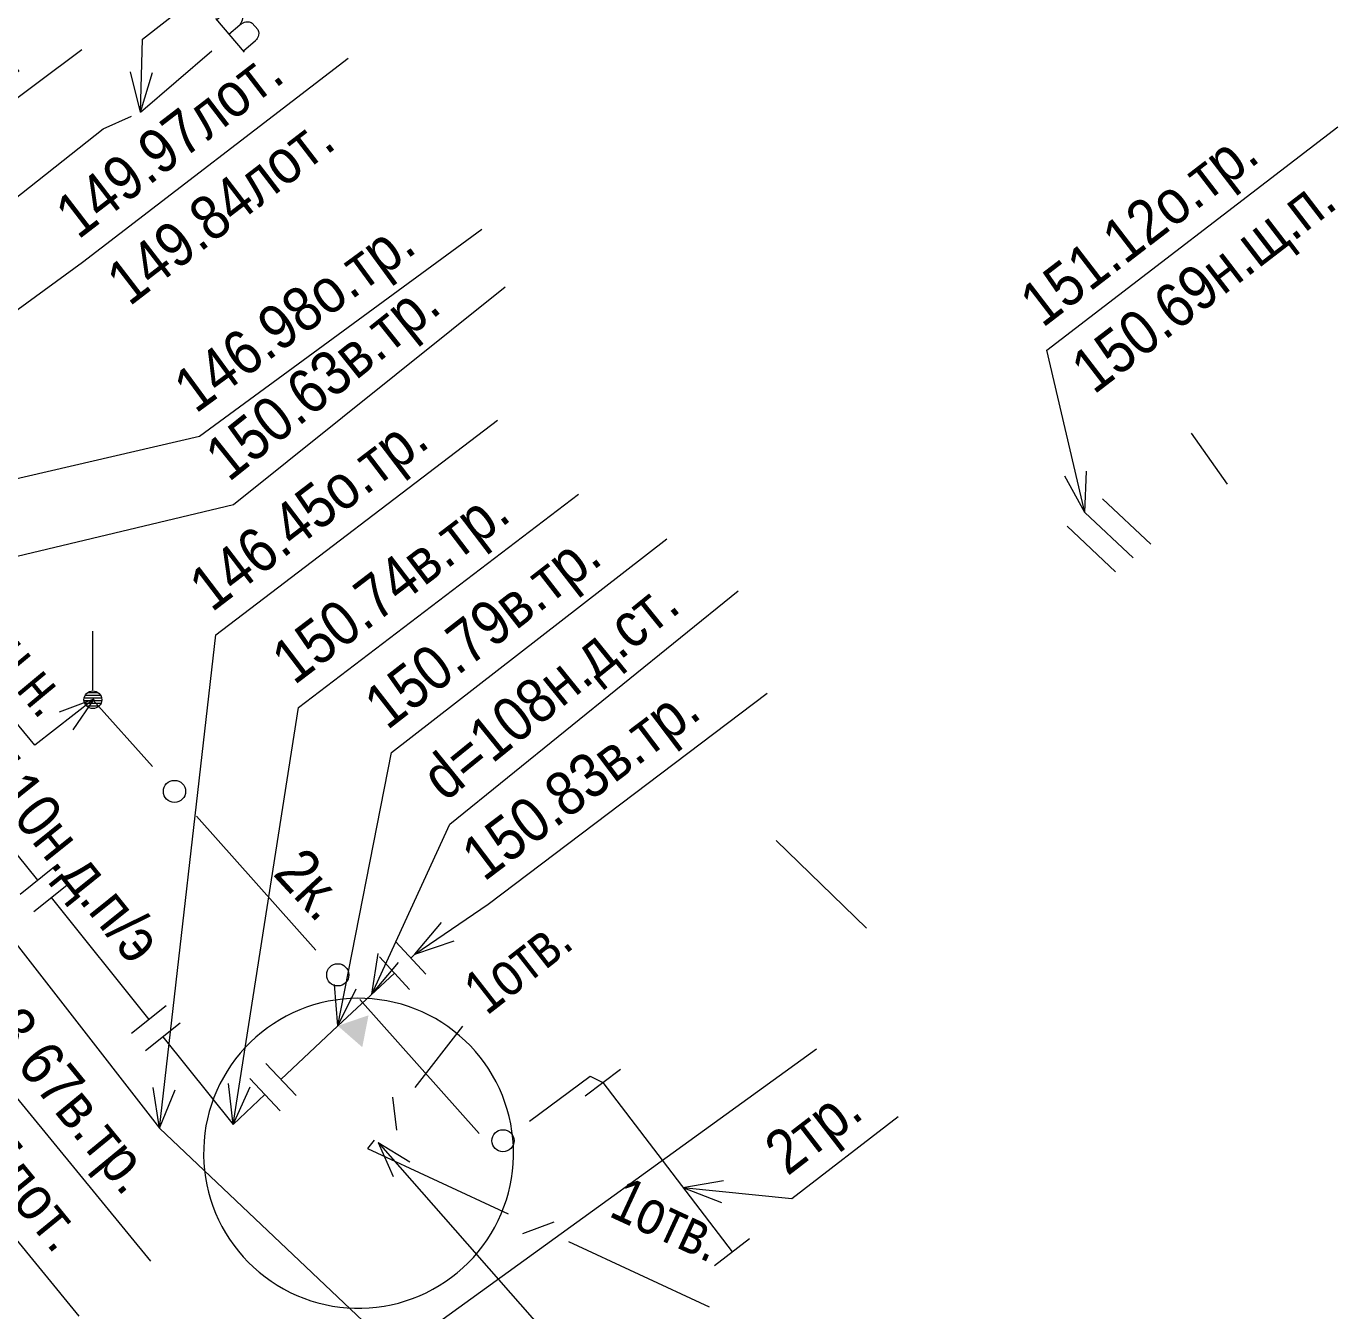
# Model space of a CAD drawing. Header units: metres. Extents: x 369 to 856, y 14070 to 14447.
# Drawn here: x 716.97 to 746.58, y 14301.73 to 14330.73 of the extents above; entities that cross this region are included whole.
import ezdxf
from ezdxf.enums import TextEntityAlignment as Align

# ---------------------------------------------------------------- set-up
doc = ezdxf.new("R2010")
doc.units = ezdxf.units.M
doc.header["$MEASUREMENT"] = 0
for name, color, linetype, lineweight in [('Водопровод', 7, 'Continuous', 25), ('Водосток', 7, 'Continuous', 25), ('Газопровод', 7, 'Continuous', 25), ('Кабели', 7, 'Continuous', 25), ('Кабель защиты', 7, 'Continuous', 25), ('Кабель связи', 7, 'Continuous', 25), ('Кабель электрический', 7, 'Continuous', 25), ('Канализация самотёчная', 7, 'Continuous', 25), ('Подземные коммуникации', 7, 'Continuous', 25), ('Теплосеть', 7, 'Continuous', 25)]:
    doc.layers.add(name, color=color, linetype=linetype, lineweight=lineweight)
doc.styles.add('Style-RUSSIAN_1251', font='RUSSIAN_1251.shx')
doc.styles.add('Style-RUSSIAN_1251 I 0.00000', font='RUSSIAN_1251.shx')

# ---------------------------------------------------------------- blocks, each defined once
blk = doc.blocks.new('msdElementTypeLineString_322')
at = {"layer": 'Кабели', "color": 252, "linetype": 'Continuous', "lineweight": 9}
for p, q in [((0.25, 10.382), (1.595, 8.872)), ((2.592, 7.752), (5.282, 4.731)), ((6.279, 3.611), (8.968, 0.591))]:
    blk.add_line(p, q, dxfattribs=at)
at = {"layer": 'Кабели', "color": 252, "linetype": 'Continuous', "lineweight": 9, "flags": 128}
blk.add_lwpolyline([(10.11, 0.871), (11.478, 1.885), (11.764, 1.742)], dxfattribs=at)
at = {"layer": 'Кабели', "color": 252, "linetype": 'Continuous', "lineweight": 9}
for centre in [(2.093, 8.312), (5.78, 4.171), (9.508, 0.425)]:
    blk.add_circle(centre, 0.25, dxfattribs=at)
blk = doc.blocks.new('msdElementTypeMultiLine_28')
at = {"layer": 'Кабели', "color": 252, "linetype": 'Continuous', "lineweight": 9}
blk.add_blockref('msdElementTypeLineString_322', (0, 0), dxfattribs=at)
blk = doc.blocks.new('UKAZD_6')
at = {"layer": 'Газопровод', "linetype": 'Continuous', "lineweight": 9}
blk.add_hatch(color=252, dxfattribs=at).paths.add_polyline_path([(0.636, -0.367), (0, 0), (0.636, 0.367)])
blk = doc.blocks.new('msdElementTypeLineString_458')
at = {"layer": 'Газопровод', "color": 252, "linetype": 'Continuous', "lineweight": 9}
for p, q in [((2.49, 1.663), (1.81, 2.396)), ((2.15, 2.03), (2.242, 2.115)), ((2.123, 1.323), (1.443, 2.056)), ((0.5, 0.5), (1.783, 1.69))]:
    blk.add_line(p, q, dxfattribs=at)
blk = doc.blocks.new('msdElementTypeMultiLine_156')
at = {"layer": 'Газопровод', "color": 252, "linetype": 'Continuous', "lineweight": 9}
blk.add_blockref('msdElementTypeLineString_458', (0, 0), dxfattribs=at)
blk = doc.blocks.new('msdElementTypeLineString_461')
at = {"layer": 'Газопровод', "color": 252, "linetype": 'Continuous', "lineweight": 9}
for p, q in [((46.762, 29.337), (48.968, 26.585)), ((48.578, 26.273), (49.358, 26.898)), ((48.891, 25.883), (49.671, 26.508)), ((49.281, 26.195), (51.487, 23.444)), ((51.097, 23.131), (51.877, 23.757)), ((51.409, 22.741), (52.19, 23.367)), ((54.468, 22.089), (55.75, 23.3)), ((54.812, 21.726), (54.125, 22.452)), ((54.448, 21.382), (53.762, 22.109))]:
    blk.add_line(p, q, dxfattribs=at)
at = {"layer": 'Газопровод', "color": 252, "linetype": 'Continuous', "lineweight": 9, "flags": 128}
blk.add_lwpolyline([(51.8, 23.054), (53.39, 21.07), (54.105, 21.746)], dxfattribs=at)
blk = doc.blocks.new('msdElementTypeMultiLine_158')
at = {"layer": 'Газопровод', "color": 252, "linetype": 'Continuous', "lineweight": 9}
blk.add_blockref('msdElementTypeLineString_461', (0, 0), dxfattribs=at)
blk = doc.blocks.new('msdElementTypeLineString_653')
at = {"layer": 'Кабель связи', "color": 252, "linetype": 'Continuous', "lineweight": 9}
for p, q in [((2.409, 3.024), (1.335, 1.642)), ((0.829, 1.421), (0.922, 0.677)), ((0.415, 0.457), (0.266, 0.265))]:
    blk.add_line(p, q, dxfattribs=at)
blk = doc.blocks.new('msdElementTypeMultiLine_317')
at = {"layer": 'Кабель связи', "color": 252, "linetype": 'Continuous', "lineweight": 9}
blk.add_blockref('msdElementTypeLineString_653', (0, 0), dxfattribs=at)
blk = doc.blocks.new('msdElementTypeLineString_687')
at = {"layer": 'Водопровод', "color": 252, "linetype": 'Continuous', "lineweight": 9}
for p, q in [((3.59, 2.738), (5.201, 4.121)), ((0.842, 0.377), (2.453, 1.76)), ((0.001, 0.001), (0.64, 0.287))]:
    blk.add_line(p, q, dxfattribs=at)
blk = doc.blocks.new('msdElementTypeLineString_688')
at = {"layer": 'Водопровод', "color": 252, "linetype": 'Continuous', "lineweight": 9}
for p, q in [((3.039, 2.991), (3.689, 2.234)), ((3.342, 2.639), (3.586, 2.848)), ((3.668, 2.259), (3.943, 2.495))]:
    blk.add_line(p, q, dxfattribs=at)
at = {"layer": 'Водопровод', "color": 252, "linetype": 'Continuous', "lineweight": 9, "flags": 128}
blk.add_lwpolyline([(3.063, 2.963), (3.305, 3.171), (3.331, 3.186), (3.382, 3.205), (3.436, 3.214), (3.459, 3.215), (3.484, 3.211), (3.511, 3.203), (3.541, 3.188), (3.553, 3.18), (3.629, 3.092), (3.639, 3.071), (3.649, 3.04), (3.651, 3.015), (3.651, 2.988), (3.644, 2.954), (3.629, 2.917), (3.613, 2.886), (3.586, 2.848), (3.617, 2.87), (3.645, 2.889), (3.692, 2.91), (3.725, 2.916), (3.759, 2.92), (3.802, 2.916), (3.841, 2.902), (3.869, 2.884), (3.993, 2.74), (4.002, 2.723), (4.011, 2.696), (4.014, 2.66), (4.009, 2.618), (4, 2.586), (3.978, 2.54), (3.962, 2.514), (3.943, 2.495)], dxfattribs=at)
blk = doc.blocks.new('msdElementTypeMultiLine_336')
at = {"layer": 'Водопровод', "color": 252, "linetype": 'Continuous', "lineweight": 9}
for name, p in [('msdElementTypeLineString_687', (0.5, 0.5)), ('msdElementTypeLineString_688', (0, 0))]:
    blk.add_blockref(name, p, dxfattribs=at)
blk = doc.blocks.new('msdElementTypeLineString_689')
at = {"layer": 'Водопровод', "color": 252, "linetype": 'Continuous', "lineweight": 9}
for p, q in [((13.516, 10.715), (25.857, 20.498)), ((0, 0), (12.341, 9.783))]:
    blk.add_line(p, q, dxfattribs=at)
blk = doc.blocks.new('msdElementTypeLineString_690')
at = {"layer": 'Водопровод', "color": 252, "linetype": 'Continuous', "lineweight": 9}
for p, q in [((12.957, 11.01), (13.576, 10.228)), ((13.245, 10.646), (13.497, 10.846)), ((13.556, 10.253), (13.84, 10.478))]:
    blk.add_line(p, q, dxfattribs=at)
at = {"layer": 'Водопровод', "color": 252, "linetype": 'Continuous', "lineweight": 9, "flags": 128}
blk.add_lwpolyline([(12.979, 10.981), (13.229, 11.179), (13.256, 11.193), (13.307, 11.21), (13.361, 11.217), (13.385, 11.217), (13.41, 11.213), (13.437, 11.203), (13.465, 11.188), (13.478, 11.178), (13.549, 11.087), (13.559, 11.066), (13.567, 11.035), (13.568, 11.01), (13.568, 10.983), (13.559, 10.95), (13.543, 10.913), (13.526, 10.883), (13.497, 10.846), (13.529, 10.867), (13.558, 10.884), (13.605, 10.903), (13.639, 10.908), (13.673, 10.911), (13.716, 10.905), (13.754, 10.89), (13.781, 10.871), (13.899, 10.721), (13.908, 10.704), (13.915, 10.677), (13.918, 10.641), (13.91, 10.599), (13.9, 10.567), (13.876, 10.522), (13.86, 10.497), (13.84, 10.478)], dxfattribs=at)
blk = doc.blocks.new('msdElementTypeMultiLine_337')
at = {"layer": 'Водопровод', "color": 252, "linetype": 'Continuous', "lineweight": 9}
for name, p in [('msdElementTypeLineString_689', (0.5, 0.5)), ('msdElementTypeLineString_690', (0, 0))]:
    blk.add_blockref(name, p, dxfattribs=at)
blk = doc.blocks.new('msdElementTypeLineString_846')
at = {"layer": 'Кабели', "color": 252, "linetype": 'Continuous', "lineweight": 9}
for p, q in [((1.102, 5.024), (1.898, 5.63)), ((4.018, 1.197), (4.814, 1.803))]:
    blk.add_line(p, q, dxfattribs=at)
blk = doc.blocks.new('msdElementTypeMultiLine_452')
at = {"layer": 'Кабели', "color": 252, "linetype": 'Continuous', "lineweight": 9, "flags": 128}
blk.add_lwpolyline([(1.5, 5.327), (4.416, 1.5)], dxfattribs=at)
at = {"layer": 'Кабели', "color": 252, "linetype": 'Continuous', "lineweight": 9}
blk.add_blockref('msdElementTypeLineString_846', (0, 0), dxfattribs=at)
blk = doc.blocks.new('msdElementTypeLineString_881')
at = {"layer": 'Теплосеть', "color": 252, "linetype": 'Continuous', "lineweight": 9}
blk.add_line((1.144, 0.05), (0.051, 1.078), dxfattribs=at)
blk = doc.blocks.new('msdElementTypeMultiLine_477')
at = {"layer": 'Теплосеть', "color": 252, "linetype": 'Continuous', "lineweight": 9, "flags": 128}
for points in [[(1.892, 0.624), (0.799, 1.651)], [(1.094, 0.001), (0, 1.029)]]:
    blk.add_lwpolyline(points, dxfattribs=at)
at = {"layer": 'Теплосеть', "color": 252, "linetype": 'Continuous', "lineweight": 9}
blk.add_blockref('msdElementTypeLineString_881', (0.349, 0.262), dxfattribs=at)
blk = doc.blocks.new('msdElementTypeMultiLine_500')
at = {"layer": 'Кабели', "color": 252, "linetype": 'Continuous', "lineweight": 9, "flags": 128}
blk.add_lwpolyline([(1.5, 41.041), (3.513, 37.696), (6.987, 32.896), (13.928, 23.953), (17.433, 19.455), (24.096, 10.898), (29.263, 6.002), (34.272, 1.5)], dxfattribs=at)
blk = doc.blocks.new('msdElementTypeMultiLine_531')
at = {"layer": 'Канализация самотёчная', "color": 252, "linetype": 'Continuous', "lineweight": 9, "flags": 128}
blk.add_lwpolyline([(0.001, 1.985), (2.043, 0)], dxfattribs=at)
blk = doc.blocks.new('msdElementTypeMultiLine_533')
at = {"layer": 'Канализация самотёчная', "color": 252, "linetype": 'Continuous', "lineweight": 9, "flags": 128}
blk.add_lwpolyline([(0.816, 0), (0.001, 1.154)], dxfattribs=at)
blk = doc.blocks.new('msdElementTypeLineString_1003')
at = {"layer": 'Кабель связи', "color": 252, "linetype": 'Continuous', "lineweight": 9}
for p, q in [((0.266, 3.837), (3.442, 2.366)), ((3.771, 1.922), (4.475, 2.18)), ((4.803, 1.736), (7.979, 0.265))]:
    blk.add_line(p, q, dxfattribs=at)
blk = doc.blocks.new('msdElementTypeMultiLine_572')
at = {"layer": 'Кабель связи', "color": 252, "linetype": 'Continuous', "lineweight": 9}
blk.add_blockref('msdElementTypeLineString_1003', (0, 0), dxfattribs=at)
blk = doc.blocks.new('msdElementTypeLineString_1013')
at = {"layer": 'Канализация самотёчная', "color": 252, "linetype": 'Continuous', "lineweight": 9}
for p, q in [((9.995, 7.231), (18.775, 13.583)), ((0.001, 0), (8.78, 6.352))]:
    blk.add_line(p, q, dxfattribs=at)
blk = doc.blocks.new('msdElementTypeLineString_1014')
at = {"layer": 'Канализация самотёчная', "color": 252, "linetype": 'Continuous', "lineweight": 9}
for p, q in [((9.804, 7.043), (9.917, 7.912)), ((9.431, 7.56), (10.011, 6.757)), ((9.84, 7.319), (10.497, 7.109))]:
    blk.add_line(p, q, dxfattribs=at)
blk = doc.blocks.new('msdElementTypeMultiLine_579')
at = {"layer": 'Канализация самотёчная', "color": 252, "linetype": 'Continuous', "lineweight": 9}
for name, p in [('msdElementTypeLineString_1013', (0.506, 0.506)), ('msdElementTypeLineString_1014', (0, 0))]:
    blk.add_blockref(name, p, dxfattribs=at)
blk = doc.blocks.new('STOLBM_7')
at = {"layer": 'Кабель защиты', "color": 252, "linetype": 'Continuous', "lineweight": 9}
for p, q in [((0, 0.214), (0, 1.547)), ((-0.186, 0.04), (0.187, 0.04)), ((-0.169, 0.1), (0.167, 0.1)), ((-0.104, 0.16), (0.103, 0.16)), ((-0.195, -0.02), (0.194, -0.02)), ((-0.173, -0.08), (0.177, -0.08)), ((-0.133, -0.14), (0.129, -0.14))]:
    blk.add_line(p, q, dxfattribs=at)
blk.add_arc((0, 0), 0.2, 0, 360, dxfattribs=at)
blk = doc.blocks.new('DIMTXT_53')
at = {"layer": 'Кабели', "color": 252, "linetype": 'Continuous', "lineweight": 9}
for q in [(0.921, 0.158), (0.87, -0.34)]:
    blk.add_line((0, 0), q, dxfattribs=at)
at = {"layer": 'Кабели', "color": 252, "linetype": 'Continuous', "lineweight": 9, "flags": 128}
blk.add_lwpolyline([(0, 0), (2.46, -0.25), (4.862, 1.603)], dxfattribs=at)
at = {"layer": 'Кабели', "color": 252, "linetype": 'Continuous', "lineweight": 9, "style": 'Style-RUSSIAN_1251', "width": 0.9}
blk.add_text('2тр.', height=1, rotation=37.6394, dxfattribs=at).set_placement((1.752, 1.036), align=Align.TOP_LEFT)
blk = doc.blocks.new('DIMTXT_55')
at = {"layer": 'Водопровод', "color": 252, "linetype": 'Continuous', "lineweight": 9}
for q in [(-0.222, 0.907), (0.278, 0.892)]:
    blk.add_line((0, 0), q, dxfattribs=at)
at = {"layer": 'Водопровод', "color": 252, "linetype": 'Continuous', "lineweight": 9, "flags": 128}
blk.add_lwpolyline([(0, 0), (0.052, 1.65), (6.22, 6.461)], dxfattribs=at)
at = {"layer": 'Водопровод', "color": 252, "linetype": 'Continuous', "lineweight": 9, "style": 'Style-RUSSIAN_1251', "width": 0.9}
blk.add_text('149.96в.тр.', height=1, rotation=37.9553, dxfattribs=at).set_placement((-0.662, 2.931), align=Align.TOP_LEFT)
blk = doc.blocks.new('DIMTXT_166')
at = {"layer": 'Газопровод', "color": 252, "linetype": 'Continuous', "lineweight": 9}
for q in [(0.817, 0.452), (0.933, -0.034)]:
    blk.add_line((0, 0), q, dxfattribs=at)
at = {"layer": 'Газопровод', "color": 252, "linetype": 'Continuous', "lineweight": 9, "flags": 128}
blk.add_lwpolyline([(0, 0), (9.425, 2.25), (15.558, 7.163)], dxfattribs=at)
at = {"layer": 'Газопровод', "color": 252, "linetype": 'Continuous', "lineweight": 9, "style": 'Style-RUSSIAN_1251', "width": 0.9}
blk.add_text('150.63в.тр.', height=1, rotation=38.6961, dxfattribs=at).set_placement((8.694, 3.523), align=Align.TOP_LEFT)
blk = doc.blocks.new('DIMTXT_167')
at = {"layer": 'Газопровод', "color": 252, "linetype": 'Continuous', "lineweight": 9}
for q in [(-0.108, 0.928), (0.386, 0.851)]:
    blk.add_line((0, 0), q, dxfattribs=at)
at = {"layer": 'Газопровод', "color": 252, "linetype": 'Continuous', "lineweight": 9, "flags": 128}
blk.add_lwpolyline([(0, 0), (1.471, 9.413), (7.793, 14.233)], dxfattribs=at)
at = {"layer": 'Газопровод', "color": 252, "linetype": 'Continuous', "lineweight": 9, "style": 'Style-RUSSIAN_1251', "width": 0.9}
blk.add_text('150.74в.тр.', height=1, rotation=37.3171, dxfattribs=at).set_placement((0.771, 10.703), align=Align.TOP_LEFT)
blk = doc.blocks.new('DIMTXT_168')
at = {"layer": 'Газопровод', "color": 252, "linetype": 'Continuous', "lineweight": 9}
for q in [(-0.071, 0.931), (0.419, 0.835)]:
    blk.add_line((0, 0), q, dxfattribs=at)
at = {"layer": 'Газопровод', "color": 252, "linetype": 'Continuous', "lineweight": 9, "flags": 128}
blk.add_lwpolyline([(0, 0), (1.215, 6.168), (7.427, 10.992)], dxfattribs=at)
at = {"layer": 'Газопровод', "color": 252, "linetype": 'Continuous', "lineweight": 9, "style": 'Style-RUSSIAN_1251', "width": 0.9}
blk.add_text('150.79в.тр.', height=1, rotation=37.829, dxfattribs=at).set_placement((0.503, 7.451), align=Align.TOP_LEFT)
blk = doc.blocks.new('DIMTXT_192')
at = {"layer": 'Кабель электрический', "color": 252, "linetype": 'Continuous', "lineweight": 9}
for q in [(0.873, 0.332), (0.919, -0.166)]:
    blk.add_line((0, 0), q, dxfattribs=at)
at = {"layer": 'Кабель электрический', "color": 252, "linetype": 'Continuous', "lineweight": 9, "flags": 128}
blk.add_lwpolyline([(0, 0), (15.74, 1.458), (20.761, -4.66)], dxfattribs=at)
at = {"layer": 'Кабель электрический', "color": 252, "linetype": 'Continuous', "lineweight": 9, "style": 'Style-RUSSIAN_1251', "width": 0.9}
blk.add_text('148.67в.тр.', height=1, rotation=309.3792, dxfattribs=at).set_placement((17.003, 2.204), align=Align.TOP_LEFT)
blk = doc.blocks.new('DIMTXT_257')
at = {"layer": 'Газопровод', "color": 252, "linetype": 'Continuous', "lineweight": 9}
for q in [(0.148, 0.922), (0.603, 0.714)]:
    blk.add_line((0, 0), q, dxfattribs=at)
at = {"layer": 'Газопровод', "color": 252, "linetype": 'Continuous', "lineweight": 9, "flags": 128}
blk.add_lwpolyline([(0, 0), (1.763, 3.84), (8.273, 9.112)], dxfattribs=at)
at = {"layer": 'Газопровод', "color": 252, "linetype": 'Continuous', "lineweight": 9, "style": 'Style-RUSSIAN_1251', "width": 0.9}
blk.add_text('d=108н.д.ст.', height=1, rotation=39.0044, dxfattribs=at).set_placement((1.025, 5.108), align=Align.TOP_LEFT)
blk = doc.blocks.new('DIMTXT_375')
at = {"layer": 'Водосток', "color": 252, "linetype": 'Continuous', "lineweight": 9}
for q in [(0.579, 0.733), (0.874, 0.329)]:
    blk.add_line((0, 0), q, dxfattribs=at)
at = {"layer": 'Водосток', "color": 252, "linetype": 'Continuous', "lineweight": 9, "flags": 128}
blk.add_lwpolyline([(0, 0), (15.592, 11.386), (21.589, 15.992)], dxfattribs=at)
at = {"layer": 'Водосток', "color": 252, "linetype": 'Continuous', "lineweight": 9, "style": 'Style-RUSSIAN_1251', "width": 0.9}
for s, p in [('149.97лот.', (14.887, 12.673)), ('149.84лот.', (16.044, 11.166))]:
    blk.add_text(s, height=1, rotation=37.5252, dxfattribs=at).set_placement(p, align=Align.TOP_LEFT)
blk = doc.blocks.new('DIMTXT_392')
at = {"layer": 'Водосток', "color": 252, "linetype": 'Continuous', "lineweight": 9}
for q in [(0.598, 0.718), (0.882, 0.307)]:
    blk.add_line((0, 0), q, dxfattribs=at)
at = {"layer": 'Водосток', "color": 252, "linetype": 'Continuous', "lineweight": 9, "flags": 128}
blk.add_lwpolyline([(0, 0), (11.987, 8.299), (17.971, 12.769)], dxfattribs=at)
at = {"layer": 'Водосток', "color": 252, "linetype": 'Continuous', "lineweight": 9, "style": 'Style-RUSSIAN_1251', "width": 0.9}
blk.add_text('149.60лот.', height=1, rotation=36.7593, dxfattribs=at).set_placement((11.299, 9.595), align=Align.TOP_LEFT)
blk = doc.blocks.new('DIMTXT_465')
at = {"layer": 'Теплосеть', "color": 252, "linetype": 'Continuous', "lineweight": 9}
for q in [(0.039, 0.933), (-0.448, 0.82)]:
    blk.add_line((0, 0), q, dxfattribs=at)
at = {"layer": 'Теплосеть', "color": 252, "linetype": 'Continuous', "lineweight": 9, "flags": 128}
blk.add_lwpolyline([(0, 0), (-0.855, 3.662), (5.712, 8.708)], dxfattribs=at)
at = {"layer": 'Теплосеть', "color": 252, "linetype": 'Continuous', "lineweight": 9, "style": 'Style-RUSSIAN_1251', "width": 0.9}
for s, p in [('151.12о.тр.', (-1.56, 4.948)), ('150.69н.щ.п.', (-0.403, 3.442))]:
    blk.add_text(s, height=1, rotation=37.5383, dxfattribs=at).set_placement(p, align=Align.TOP_LEFT)
blk = doc.blocks.new('DIMTXT_466')
at = {"layer": 'Газопровод', "color": 252, "linetype": 'Continuous', "lineweight": 9}
for q in [(0.601, 0.715), (0.884, 0.302)]:
    blk.add_line((0, 0), q, dxfattribs=at)
at = {"layer": 'Газопровод', "color": 252, "linetype": 'Continuous', "lineweight": 9, "flags": 128}
blk.add_lwpolyline([(0, 0), (1.653, 1.131), (7.954, 5.897)], dxfattribs=at)
at = {"layer": 'Газопровод', "color": 252, "linetype": 'Continuous', "lineweight": 9, "style": 'Style-RUSSIAN_1251', "width": 0.9}
blk.add_text('150.83в.тр.', height=1, rotation=37.099, dxfattribs=at).set_placement((0.957, 2.424), align=Align.TOP_LEFT)
blk = doc.blocks.new('DIMTXT_535')
at = {"layer": 'Кабели', "color": 252, "linetype": 'Continuous', "lineweight": 9}
for q in [(-0.146, 0.923), (0.351, 0.866)]:
    blk.add_line((0, 0), q, dxfattribs=at)
at = {"layer": 'Кабели', "color": 252, "linetype": 'Continuous', "lineweight": 9, "flags": 128}
blk.add_lwpolyline([(0, 0), (1.272, 11.14), (7.628, 15.985)], dxfattribs=at)
at = {"layer": 'Кабели', "color": 252, "linetype": 'Continuous', "lineweight": 9, "style": 'Style-RUSSIAN_1251', "width": 0.9}
blk.add_text('146.45о.тр.', height=1, rotation=37.3171, dxfattribs=at).set_placement((0.572, 12.43), align=Align.TOP_LEFT)
blk = doc.blocks.new('DIMTXT_536')
at = {"layer": 'Кабели', "color": 252, "linetype": 'Continuous', "lineweight": 9}
for q in [(0.82, 0.447), (0.933, -0.04)]:
    blk.add_line((0, 0), q, dxfattribs=at)
at = {"layer": 'Кабели', "color": 252, "linetype": 'Continuous', "lineweight": 9, "flags": 128}
blk.add_lwpolyline([(0, 0), (11.063, 2.569), (17.442, 7.239)], dxfattribs=at)
at = {"layer": 'Кабели', "color": 252, "linetype": 'Continuous', "lineweight": 9, "style": 'Style-RUSSIAN_1251', "width": 0.9}
blk.add_text('146.98о.тр.', height=1, rotation=36.2062, dxfattribs=at).set_placement((10.388, 3.872), align=Align.TOP_LEFT)
blk = doc.blocks.new('DIMTXT_593')
at = {"layer": 'Канализация самотёчная', "color": 252, "linetype": 'Continuous', "lineweight": 9}
for q in [(0.913, 0.196), (0.883, -0.303)]:
    blk.add_line((0, 0), q, dxfattribs=at)
at = {"layer": 'Канализация самотёчная', "color": 252, "linetype": 'Continuous', "lineweight": 9, "flags": 128}
blk.add_lwpolyline([(0, 0), (9.878, -0.592), (14.669, -6.451)], dxfattribs=at)
at = {"layer": 'Канализация самотёчная', "color": 252, "linetype": 'Continuous', "lineweight": 9, "style": 'Style-RUSSIAN_1251', "width": 0.9}
for s, p in [('149.15лот.', (11.143, 0.152)), ('146.74лот.', (9.672, -1.051))]:
    blk.add_text(s, height=1, rotation=309.276, dxfattribs=at).set_placement(p, align=Align.TOP_LEFT)
blk = doc.blocks.new('msdElementTypeTextNode_69')
at = {"layer": 'Кабели', "color": 252, "linetype": 'Continuous', "lineweight": 9, "style": 'Style-RUSSIAN_1251', "width": 0.899998}
blk.add_text('2к.', height=1, rotation=312.7992, dxfattribs=at).set_placement((0, 0))
blk = doc.blocks.new('DIMTXT_615')
at = {"layer": 'Подземные коммуникации', "color": 252, "linetype": 'Continuous', "lineweight": 9}
for q in [(-0.784, -0.296), (-0.476, -0.69)]:
    blk.add_line((0, 0), q, dxfattribs=at)
at = {"layer": 'Подземные коммуникации', "color": 252, "linetype": 'Continuous', "lineweight": 9, "flags": 128}
blk.add_lwpolyline([(0, 0), (-1.33, -1.041), (-2.69, 0.596)], dxfattribs=at)
at = {"layer": 'Подземные коммуникации', "color": 252, "linetype": 'Continuous', "lineweight": 9, "style": 'Style-RUSSIAN_1251', "width": 0.8}
blk.add_text('н.н.', height=1, rotation=309.7197, dxfattribs=at).set_placement((-1.575, 1.523), align=Align.TOP_LEFT)
blk = doc.blocks.new('DIMTXT_620')
at = {"layer": 'Кабель связи', "color": 252, "linetype": 'Continuous', "lineweight": 9}
for q in [(0.34, -0.766), (0.716, -0.436)]:
    blk.add_line((0, 0), q, dxfattribs=at)
at = {"layer": 'Кабель связи', "color": 252, "linetype": 'Continuous', "lineweight": 9, "flags": 128}
blk.add_lwpolyline([(0, 0), (5.214, -5.933), (10.602, -10.378)], dxfattribs=at)
at = {"layer": 'Кабель связи', "color": 252, "linetype": 'Continuous', "lineweight": 9, "style": 'Style-RUSSIAN_1251', "width": 0.8}
blk.add_text('150.98в.тр.', height=1, rotation=320.4782, dxfattribs=at).set_placement((6.291, -4.941), align=Align.TOP_LEFT)

msp = doc.modelspace()

# ---------------------------------------------------------------- linework, layer by layer
at = {"layer": 'Газопровод', "color": 252, "linetype": 'Continuous', "lineweight": 9, "flags": 128}
msp.add_lwpolyline([(727.969, 14305.283), (727.965, 14305.45), (727.953, 14305.617), (727.933, 14305.783), (727.905, 14305.948), (727.869, 14306.112), (727.826, 14306.273), (727.775, 14306.432), (727.716, 14306.589), (727.65, 14306.743), (727.577, 14306.893), (727.496, 14307.04), (727.409, 14307.182), (727.314, 14307.321), (727.214, 14307.454), (727.107, 14307.583), (726.994, 14307.706), (726.875, 14307.824), (726.751, 14307.936), (726.622, 14308.042), (726.487, 14308.142), (726.348, 14308.235), (726.205, 14308.322), (726.058, 14308.401), (725.907, 14308.473), (725.753, 14308.538), (725.596, 14308.596), (725.436, 14308.646), (725.274, 14308.688), (725.111, 14308.723), (724.945, 14308.75), (724.779, 14308.768), (724.612, 14308.779), (724.445, 14308.782), (724.278, 14308.777), (724.111, 14308.764), (723.945, 14308.743), (723.78, 14308.714), (723.617, 14308.677), (723.456, 14308.632), (723.297, 14308.58), (723.141, 14308.52), (722.987, 14308.453), (722.838, 14308.378), (722.692, 14308.297), (722.55, 14308.208), (722.412, 14308.113), (722.279, 14308.011), (722.151, 14307.904), (722.028, 14307.79), (721.911, 14307.67), (721.8, 14307.545), (721.695, 14307.415), (721.596, 14307.28), (721.504, 14307.14), (721.419, 14306.996), (721.341, 14306.849), (721.269, 14306.697), (721.205, 14306.543), (721.149, 14306.385), (721.1, 14306.225), (721.059, 14306.063), (721.025, 14305.899), (721, 14305.734), (720.982, 14305.567), (720.973, 14305.4), (720.971, 14305.233), (720.977, 14305.066), (720.992, 14304.899), (721.014, 14304.733), (721.044, 14304.569), (721.082, 14304.406), (721.128, 14304.245), (721.182, 14304.086), (721.243, 14303.931), (721.311, 14303.778), (721.386, 14303.629), (721.469, 14303.483), (721.559, 14303.342), (721.655, 14303.205), (721.757, 14303.073), (721.866, 14302.946), (721.981, 14302.824), (722.101, 14302.708), (722.227, 14302.597), (722.358, 14302.493), (722.494, 14302.395), (722.634, 14302.304), (722.778, 14302.22), (722.927, 14302.143), (723.078, 14302.072), (723.234, 14302.01), (723.391, 14301.954), (723.552, 14301.906), (723.714, 14301.866), (723.878, 14301.834), (724.044, 14301.81), (724.21, 14301.793), (724.377, 14301.785), (724.545, 14301.785), (724.712, 14301.792), (724.878, 14301.808), (725.044, 14301.831), (725.208, 14301.863), (725.371, 14301.902), (725.532, 14301.949), (725.69, 14302.003), (725.845, 14302.065), (725.997, 14302.135), (726.146, 14302.211), (726.291, 14302.295), (726.432, 14302.386), (726.568, 14302.483), (726.699, 14302.586), (726.826, 14302.696), (726.947, 14302.811), (727.062, 14302.933), (727.171, 14303.059), (727.275, 14303.191), (727.371, 14303.327), (727.462, 14303.468), (727.545, 14303.613), (727.621, 14303.762), (727.69, 14303.915), (727.752, 14304.07), (727.806, 14304.228), (727.853, 14304.389), (727.892, 14304.552), (727.923, 14304.716), (727.946, 14304.882), (727.961, 14305.048), (727.968, 14305.216), (727.969, 14305.283)], dxfattribs=at)

# ---------------------------------------------------------------- block references
at = {"layer": 'Водопровод', "color": 252, "linetype": 'Continuous', "lineweight": 9}
for name, p in [('DIMTXT_55', (719.543, 14328.787)), ('msdElementTypeMultiLine_336', (718.201, 14327.91)), ('msdElementTypeMultiLine_337', (692.345, 14307.413))]:
    msp.add_blockref(name, p, dxfattribs=at)
at = {"layer": 'Водосток', "color": 252, "linetype": 'Continuous', "lineweight": 9}
for name, p in [('DIMTXT_392', (700.251, 14317.432)), ('DIMTXT_375', (702.643, 14314.017))]:
    msp.add_blockref(name, p, dxfattribs=at)
at = {"layer": 'Газопровод', "color": 252, "linetype": 'Continuous', "lineweight": 9}
for name, p in [('DIMTXT_166', (712.22, 14317.68)), ('DIMTXT_167', (721.64, 14305.93)), ('DIMTXT_168', (724, 14308.16)), ('msdElementTypeMultiLine_158', (668.25, 14284.86)), ('DIMTXT_257', (724.768, 14308.872)), ('DIMTXT_466', (725.742, 14309.775)), ('msdElementTypeMultiLine_156', (723.5, 14307.66))]:
    msp.add_blockref(name, p, dxfattribs=at)
at = {"layer": 'Газопровод', "color": 252, "linetype": 'Continuous', "lineweight": 9, "rotation": 348.924078818229}
msp.add_blockref('UKAZD_6', (724, 14308.16), dxfattribs=at)
at = {"layer": 'Кабели', "color": 252, "linetype": 'Continuous', "lineweight": 9}
for name, p in [('msdElementTypeMultiLine_500', (695.882, 14294.949)), ('DIMTXT_536', (709.812, 14318.903)), ('DIMTXT_535', (719.978, 14305.848)), ('msdElementTypeMultiLine_28', (718.221, 14305.14)), ('msdElementTypeTextNode_69', (722.516, 14311.58)), ('msdElementTypeMultiLine_452', (728.485, 14301.555)), ('DIMTXT_53', (731.79, 14304.512))]:
    msp.add_blockref(name, p, dxfattribs=at)
at = {"layer": 'Кабель защиты', "color": 252, "linetype": 'Continuous', "lineweight": 9}
msp.add_blockref('STOLBM_7', (718.471, 14315.522), dxfattribs=at)
at = {"layer": 'Кабель связи', "color": 252, "linetype": 'Continuous', "lineweight": 9}
for name, p in [('msdElementTypeMultiLine_317', (724.407, 14305.125)), ('msdElementTypeMultiLine_572', (724.407, 14301.553)), ('DIMTXT_620', (724.91, 14305.524))]:
    msp.add_blockref(name, p, dxfattribs=at)
at = {"layer": 'Кабель электрический', "color": 252, "linetype": 'Continuous', "lineweight": 9}
msp.add_blockref('DIMTXT_192', (699.01, 14307.51), dxfattribs=at)
at = {"layer": 'Канализация самотёчная', "color": 252, "linetype": 'Continuous', "lineweight": 9}
for name, p in [('msdElementTypeMultiLine_533', (743.271, 14320.386)), ('msdElementTypeMultiLine_531', (733.896, 14310.361)), ('DIMTXT_593', (703.485, 14308.055)), ('msdElementTypeMultiLine_579', (715.526, 14293.549))]:
    msp.add_blockref(name, p, dxfattribs=at)
at = {"layer": 'Подземные коммуникации', "color": 252, "linetype": 'Continuous', "lineweight": 9}
msp.add_blockref('DIMTXT_615', (718.494, 14315.536), dxfattribs=at)
at = {"layer": 'Теплосеть', "color": 252, "linetype": 'Continuous', "lineweight": 9}
for name, p in [('DIMTXT_465', (740.864, 14319.749)), ('msdElementTypeMultiLine_477', (740.465, 14318.41))]:
    msp.add_blockref(name, p, dxfattribs=at)

# ---------------------------------------------------------------- texts
at = {"layer": 'Газопровод', "color": 252, "linetype": 'Continuous', "lineweight": 9, "style": 'Style-RUSSIAN_1251 I 0.00000', "width": 0.9}
msp.add_text('d=110н.д.п/э  ', height=1, rotation=308.7192, dxfattribs=at).set_placement((714.954, 14314.968))
at = {"layer": 'Кабель связи', "color": 252, "linetype": 'Continuous', "lineweight": 9, "style": 'Style-RUSSIAN_1251 I 0.00000', "width": 0.8}
for rotation, p in [(38.0434, (727.365, 14308.378)), (335.152, (730.094, 14303.872))]:
    msp.add_text('1отв.', height=1, rotation=rotation, dxfattribs=at).set_placement(p)

doc.saveas('drawing.dxf')
